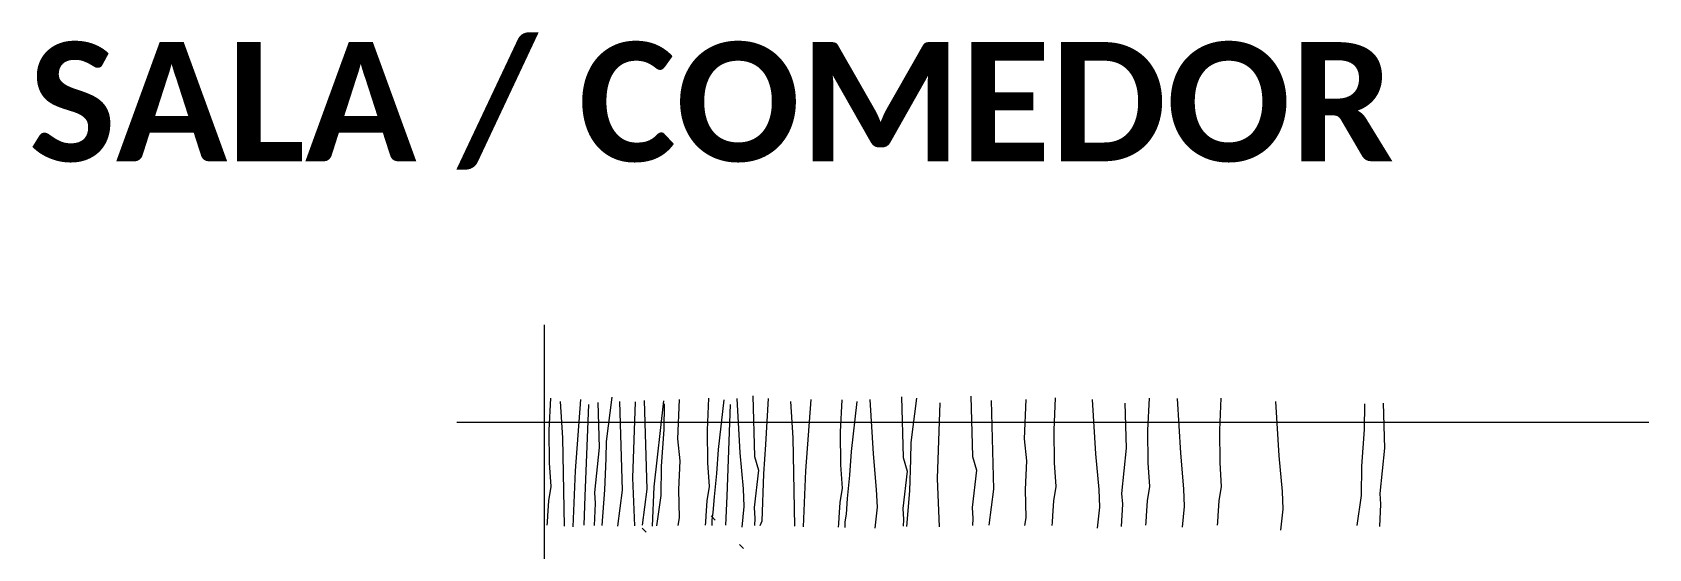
# Model space of a CAD drawing. Header units: metres. Extents: x -144 to 1000, y -717 to 29.
# Drawn here: x 737.372 to 739.271, y -555.341 to -554.735 of the extents above; entities that cross this region are included whole.
import ezdxf

# ---------------------------------------------------------------- set-up
doc = ezdxf.new("R2010")
doc.units = ezdxf.units.M
doc.layers.get('0').update_dxf_attribs({"color": 1})
doc.layers.add('G-ANNO-TEXT', color=2, linetype='Continuous', lineweight=9)
doc.layers.add('G-IMPT', color=1, linetype='Continuous', lineweight=9)
doc.styles.add('Calibri_B', font='calibrib.ttf', dxfattribs={"height": 0.165})

# ---------------------------------------------------------------- blocks, each defined once
blk = doc.blocks.new('JUEGO DE SALA 3 - SALA 3_dwg-332581-Nivel 13')
at = {"layer": 'G-IMPT'}
for p, q in [((-2243.0396, 508.0171), (-2243.0404, 507.6313)), ((-2244.3372, 507.9053), (-2242.9374, 507.9023)), ((-2243.2362, 507.7932), (-2243.241, 507.7884)), ((-2243.1551, 507.7787), (-2243.1599, 507.7739)), ((-2243.2697, 507.7599), (-2243.2744, 507.7551))]:
    blk.add_line(p, q, dxfattribs=at)
at = {"layer": 'G-IMPT', "flags": 128}
for points in [[(-2243.899, 507.929), (-2243.9029, 507.8651), (-2243.9068, 507.8232), (-2243.9077, 507.8024), (-2243.9052, 507.7779)], [(-2243.8346, 507.933), (-2243.833, 507.8953), (-2243.8335, 507.8567), (-2243.8352, 507.8292), (-2243.8327, 507.8123), (-2243.8315, 507.7945), (-2243.8311, 507.7873), (-2243.8307, 507.7835)], [(-2243.7833, 507.9323), (-2243.7872, 507.8683), (-2243.7911, 507.8264), (-2243.792, 507.8056), (-2243.7895, 507.7811)], [(-2243.7503, 507.9328), (-2243.7487, 507.8951), (-2243.7492, 507.8566), (-2243.7509, 507.829), (-2243.7484, 507.8121), (-2243.7472, 507.7943), (-2243.7468, 507.7871), (-2243.7464, 507.7833)], [(-2243.6835, 507.931), (-2243.6875, 507.8671), (-2243.6914, 507.8252), (-2243.6923, 507.8044), (-2243.6898, 507.7798)], [(-2243.6402, 507.9326), (-2243.6386, 507.8949), (-2243.6391, 507.8563), (-2243.6409, 507.8288), (-2243.6384, 507.8119), (-2243.6372, 507.7941), (-2243.6367, 507.7869), (-2243.6363, 507.783)], [(-2243.6055, 507.9308), (-2243.6039, 507.8846), (-2243.6065, 507.8588), (-2243.6049, 507.8249), (-2243.6058, 507.7919), (-2243.6042, 507.7826)], [(-2243.5647, 507.9294), (-2243.5679, 507.8253), (-2243.5625, 507.7829)], [(-2243.5411, 507.9347), (-2243.543, 507.8636), (-2243.5477, 507.8475), (-2243.5427, 507.8038), (-2243.5436, 507.7907), (-2243.5432, 507.7827)], [(-2243.4772, 507.932), (-2243.4706, 507.8799), (-2243.4702, 507.86), (-2243.469, 507.8232), (-2243.4657, 507.7812)], [(-2243.4597, 507.9335), (-2243.4616, 507.8624), (-2243.4663, 507.8463), (-2243.4613, 507.8026), (-2243.4621, 507.7895), (-2243.4617, 507.7815)], [(-2243.4224, 507.9305), (-2243.4263, 507.8665), (-2243.4302, 507.8246), (-2243.4311, 507.8038), (-2243.4286, 507.7793)], [(-2243.3893, 507.93), (-2243.3877, 507.8923), (-2243.3882, 507.8537), (-2243.39, 507.8262), (-2243.3875, 507.8093), (-2243.3863, 507.7915), (-2243.3858, 507.7843), (-2243.3854, 507.7805)], [(-2243.353, 507.9303), (-2243.3468, 507.8464), (-2243.3444, 507.7807)], [(-2243.3029, 507.9312), (-2243.3, 507.8774), (-2243.2976, 507.8427), (-2243.296, 507.7872), (-2243.2935, 507.7817)], [(-2243.2851, 507.9342), (-2243.2869, 507.863), (-2243.2916, 507.8469), (-2243.2866, 507.8033), (-2243.2875, 507.7902), (-2243.2871, 507.7821)], [(-2243.2661, 507.9312), (-2243.27, 507.8672), (-2243.2739, 507.8253), (-2243.2748, 507.8045), (-2243.2723, 507.78)], [(-2243.2508, 507.9296), (-2243.2442, 507.8711), (-2243.2425, 507.8432), (-2243.2396, 507.8157), (-2243.2384, 507.7974), (-2243.2372, 507.7885), (-2243.2372, 507.7818)], [(-2243.233, 507.9317), (-2243.2314, 507.894), (-2243.2319, 507.8555), (-2243.2337, 507.8279), (-2243.2312, 507.811), (-2243.2299, 507.7932), (-2243.2295, 507.786), (-2243.2291, 507.7822)], [(-2243.1983, 507.9299), (-2243.1967, 507.8838), (-2243.1993, 507.8579), (-2243.1977, 507.824), (-2243.1986, 507.791), (-2243.197, 507.7817)], [(-2243.1575, 507.9286), (-2243.1607, 507.8244), (-2243.1552, 507.782)], [(-2243.1194, 507.9323), (-2243.1127, 507.8802), (-2243.1123, 507.8603), (-2243.1111, 507.8234), (-2243.1078, 507.7815)], [(-2243.0826, 507.9297), (-2243.0764, 507.8458), (-2243.074, 507.7802)], [(-2243.0472, 507.9313), (-2243.0456, 507.8936), (-2243.0461, 507.8551), (-2243.0478, 507.8275), (-2243.0453, 507.8106), (-2243.0441, 507.7928), (-2243.0437, 507.7856), (-2243.0433, 507.7818)], [(-2244.0252, 507.9273), (-2244.027, 507.8743), (-2244.0216, 507.8214), (-2244.0225, 507.8087), (-2244.0213, 507.7824)], [(-2244.0034, 507.9266), (-2244.003, 507.8965), (-2244.0001, 507.8533), (-2243.9998, 507.819), (-2243.9948, 507.7834)], [(-2243.7219, 507.9266), (-2243.7237, 507.8737), (-2243.7183, 507.8207), (-2243.7192, 507.808), (-2243.718, 507.7818)], [(-2243.5047, 507.9266), (-2243.5015, 507.8376), (-2243.5042, 507.7809)], [(-2243.4071, 507.9279), (-2243.4005, 507.8694), (-2243.3988, 507.8415), (-2243.3959, 507.8139), (-2243.3947, 507.7957), (-2243.3935, 507.7868), (-2243.3935, 507.78)], [(-2243.3293, 507.9277), (-2243.3319, 507.8851), (-2243.3342, 507.7813)], [(-2243.2585, 507.9241), (-2243.2545, 507.8165), (-2243.2533, 507.7822)], [(-2243.1807, 507.9248), (-2243.1804, 507.8947), (-2243.1775, 507.8515), (-2243.1772, 507.8172), (-2243.1722, 507.7816)], [(-2243.1799, 507.9282), (-2243.1687, 507.8274), (-2243.1671, 507.7812)], [(-2243.1469, 507.9269), (-2243.1437, 507.8379), (-2243.1464, 507.7812)], [(-2243.1284, 507.9275), (-2243.1316, 507.8233), (-2243.1262, 507.7809)], [(-2243.1029, 507.9263), (-2243.1047, 507.8734), (-2243.0993, 507.8204), (-2243.1002, 507.8077), (-2243.099, 507.7815)], [(-2243.0919, 507.9238), (-2243.0879, 507.8162), (-2243.0867, 507.7819)], [(-2243.0588, 507.9271), (-2243.0614, 507.8845), (-2243.0637, 507.7807)]]:
    blk.add_lwpolyline(points, dxfattribs=at)
blk = doc.blocks.new('F')
at = {"extrusion": (0, 0, -1), "zscale": -1, "rotation": 0.1225191295726474}
blk.add_blockref('JUEGO DE SALA 3 - SALA 3_dwg-332581-Nivel 13', (1503.5892, -1001.8036), dxfattribs=at)
at = {"layer": 'G-ANNO-TEXT', "style": 'Calibri_B'}
blk.add_text('SALA / COMEDOR', height=0.14, dxfattribs=at).set_placement((739.9266, -498.3918))

msp = doc.modelspace()

# ---------------------------------------------------------------- block references
at = {"color": 3}
msp.add_blockref('F', (-2.5583, -56.4946), dxfattribs=at)

doc.saveas('drawing.dxf')
